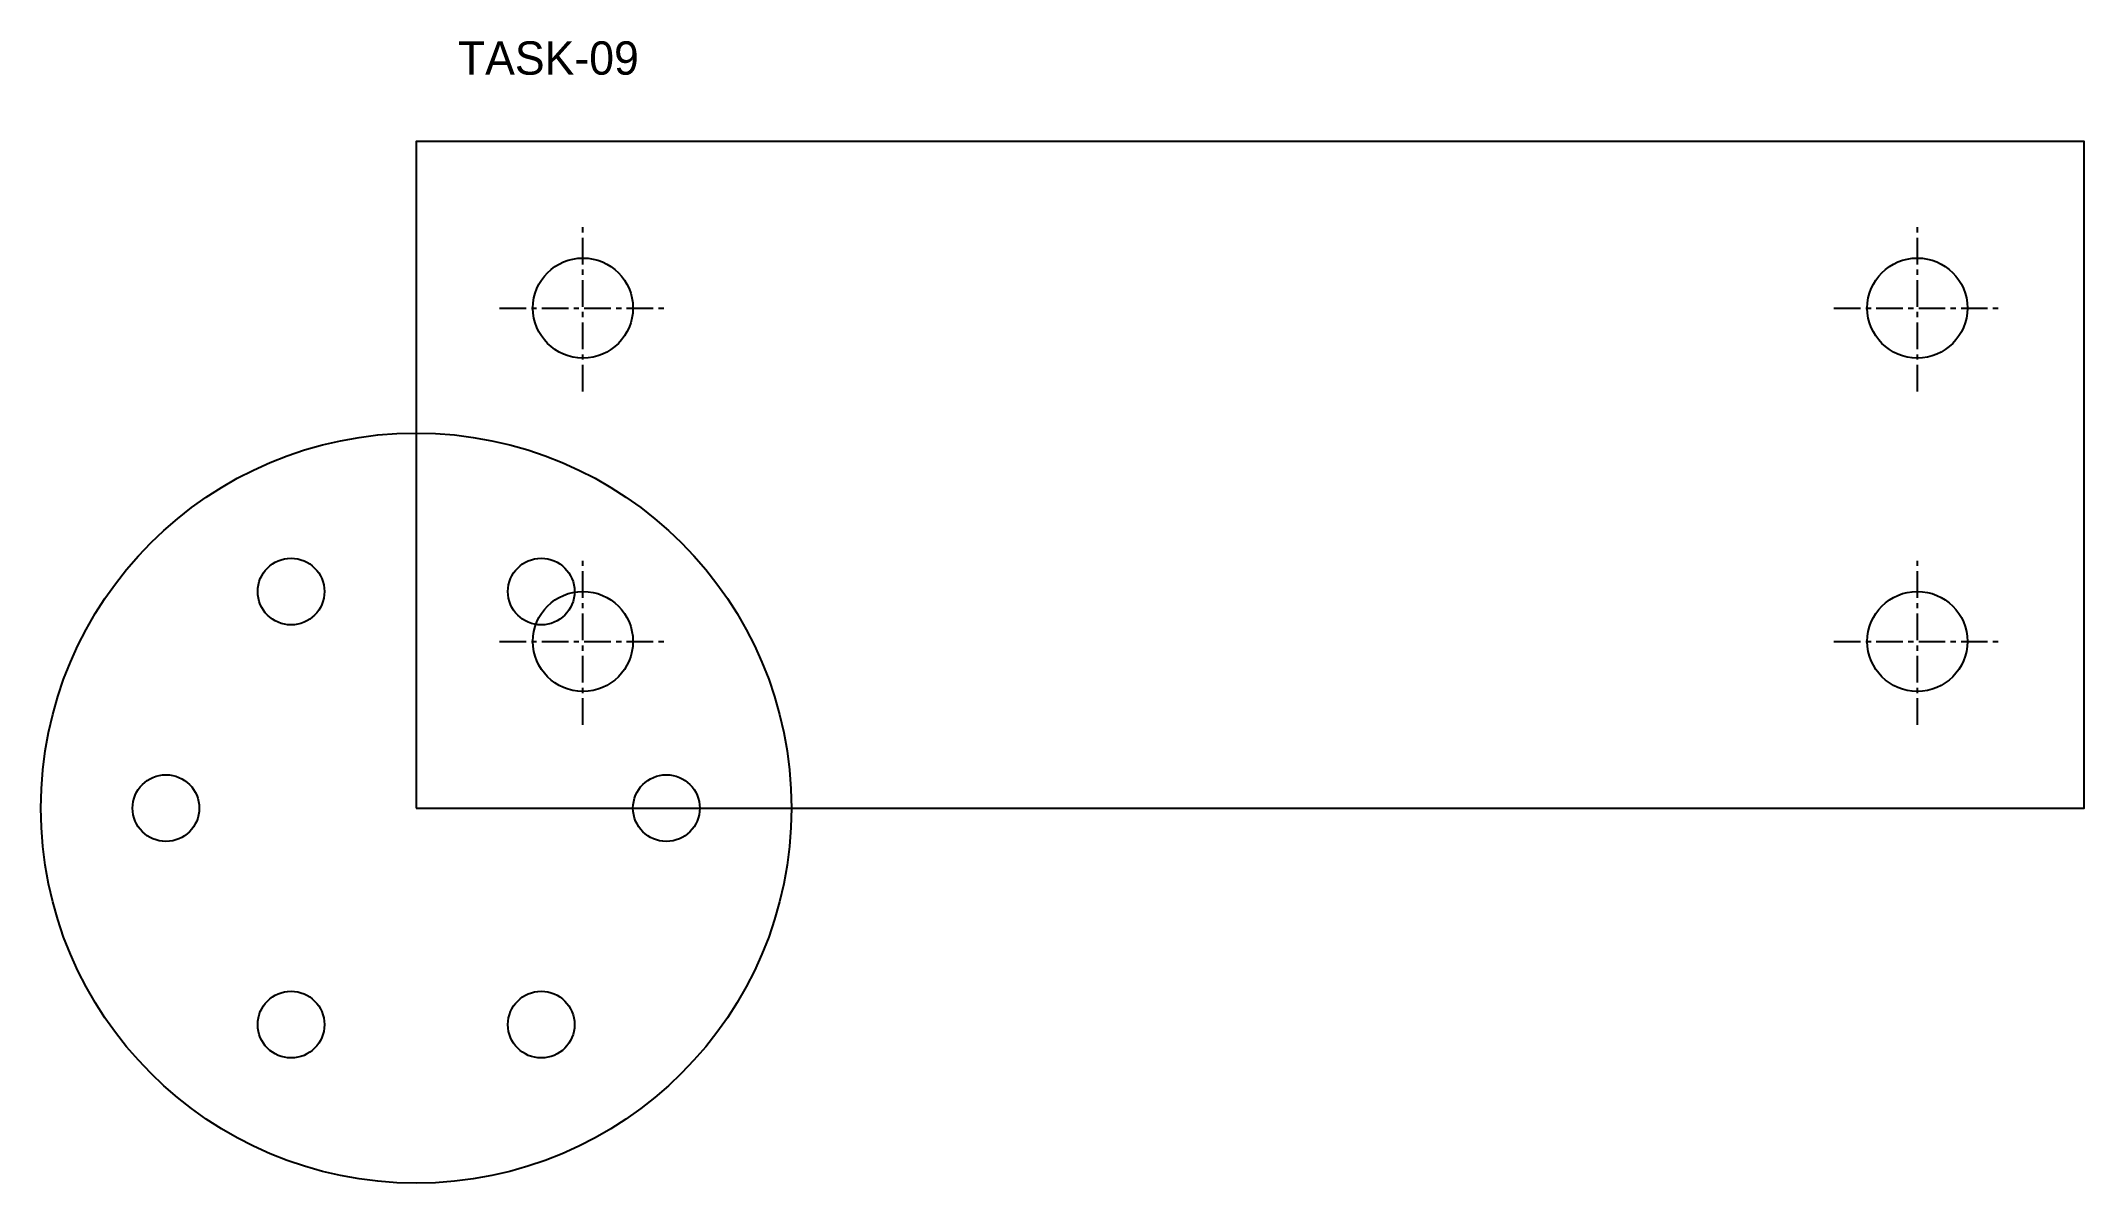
# Model space of a CAD drawing. Header units: metres. Extents: x -45 to 200, y -45 to 92.
import ezdxf

# ---------------------------------------------------------------- set-up
doc = ezdxf.new("R2010")
doc.units = ezdxf.units.M
doc.linetypes.add('CENTER', pattern=[5.08, 3.175, -0.635, 0.635, -0.635])
for name, color, linetype in [('CENTER', 5, 'CENTER'), ('HOLE', 1, 'Continuous'), ('OUTLINE', 7, 'Continuous'), ('TEXT', 6, 'Continuous')]:
    doc.layers.add(name, color=color, linetype=linetype)

msp = doc.modelspace()

# ---------------------------------------------------------------- linework, layer by layer
at = {"layer": 'CENTER'}
for p, q in [((20, 50), (20, 70)), ((180, 50), (180, 70)), ((10, 60), (30, 60)), ((170, 60), (190, 60)), ((20, 10), (20, 30)), ((180, 10), (180, 30)), ((10, 20), (30, 20)), ((170, 20), (190, 20))]:
    msp.add_line(p, q, dxfattribs=at)
at = {"layer": 'HOLE'}
for centre, radius in [((20, 60), 6), ((180, 60), 6), ((-15, 25.98), 4), ((15, 25.98), 4), ((20, 20), 6), ((180, 20), 6), ((-30, 0), 4), ((30, 0), 4), ((-15, -25.98), 4), ((15, -25.98), 4)]:
    msp.add_circle(centre, radius, dxfattribs=at)
at = {"layer": 'OUTLINE'}
msp.add_lwpolyline([(0, 0), (200, 0), (200, 80), (0, 80), (0, 0)], dxfattribs=at)
msp.add_circle((0, 0), 45, dxfattribs=at)

# ---------------------------------------------------------------- texts
at = {"layer": 'TEXT'}
msp.add_text('TASK-09', height=4, dxfattribs=at).set_placement((5, 88))

doc.saveas('drawing.dxf')
